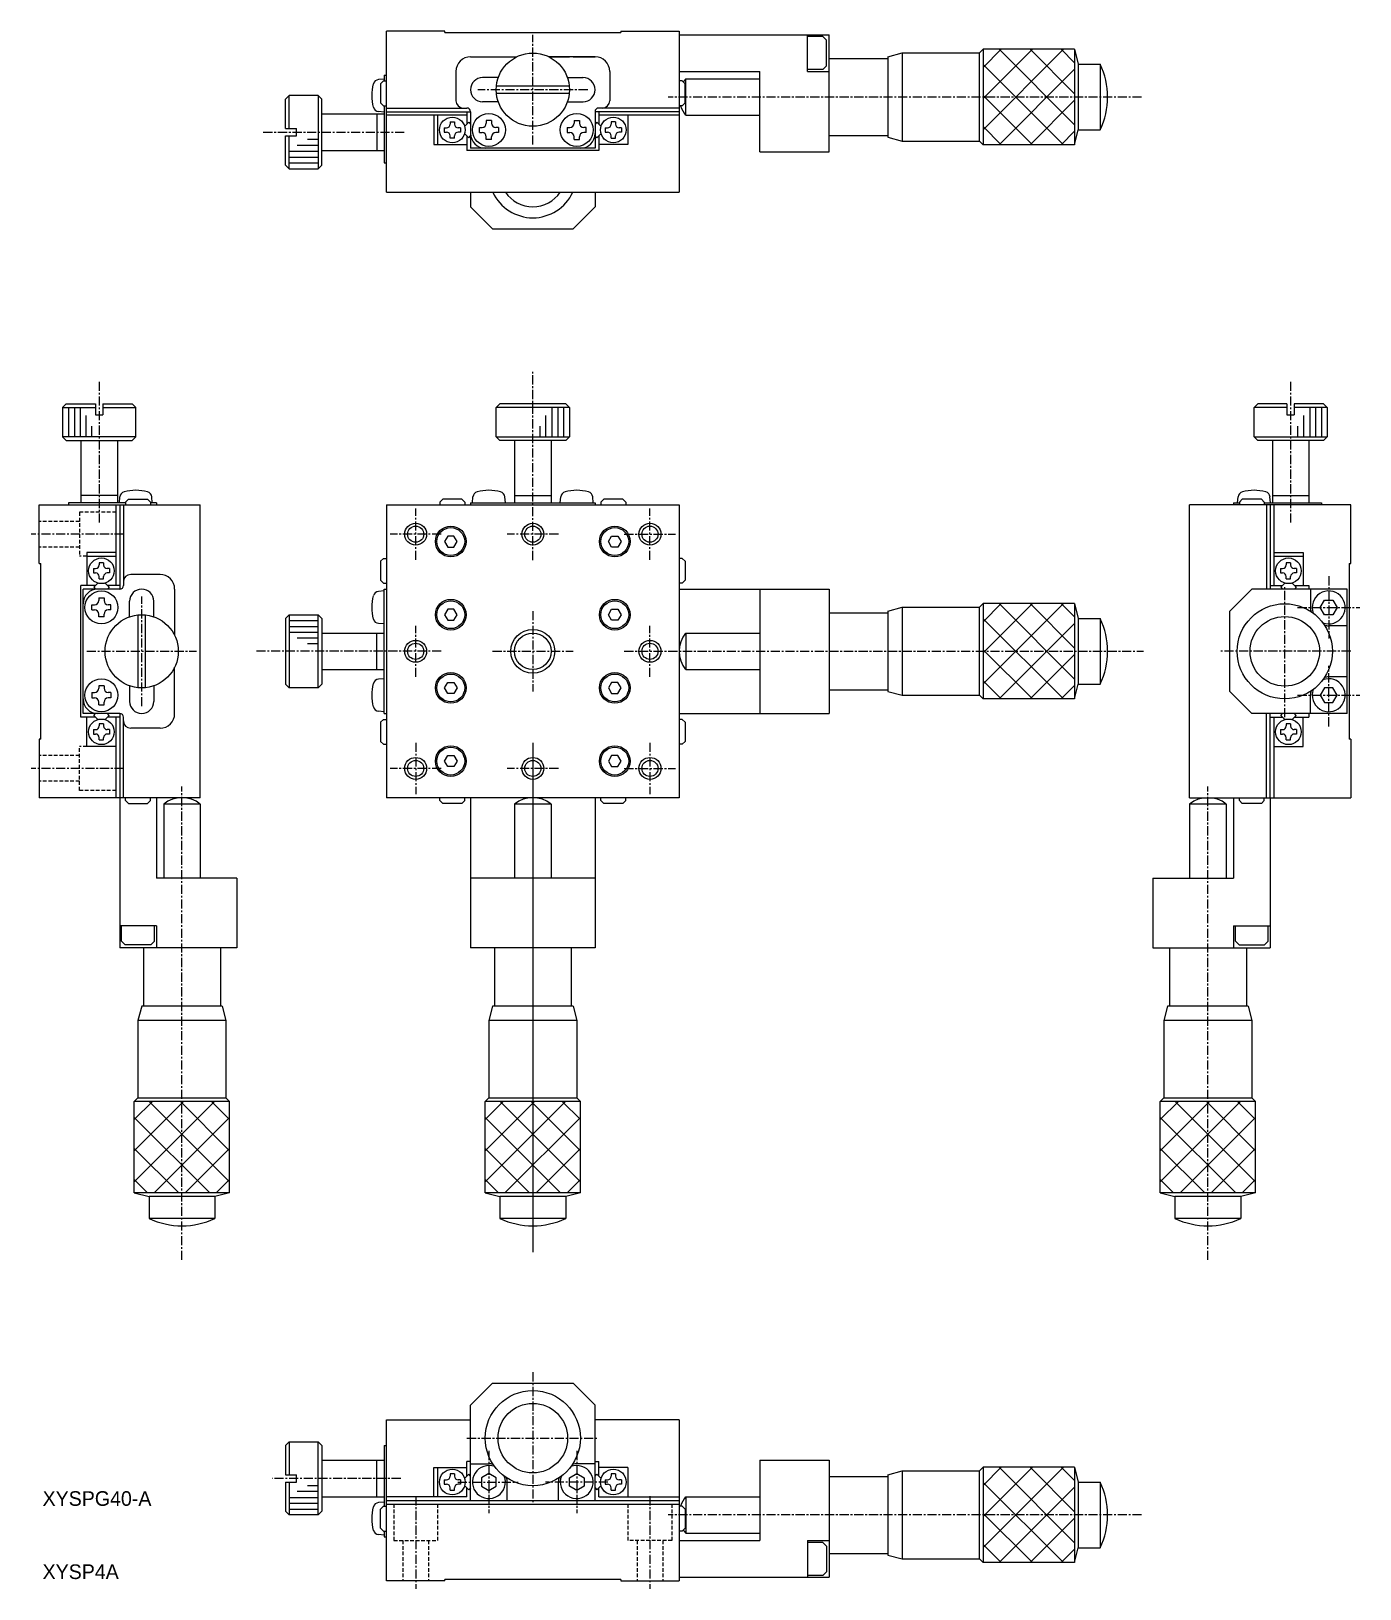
# Model space of a CAD drawing. Extents: x -119 to 226, y 12 to 225.
# Drawn here: x -119.3 to 62.2, y 11.7 to 224.6 of the extents above; entities that cross this region are included whole.
import ezdxf

# ---------------------------------------------------------------- set-up
doc = ezdxf.new("R2010")
doc.units = 0
doc.linetypes.add('CENTER', pattern=[2, 1.25, -0.25, 0.25, -0.25])
doc.linetypes.add('DASHED', pattern=[0.75, 0.5, -0.25])
doc.layers.get('0').update_dxf_attribs({"linetype": 'CONTINUOUS'})
doc.layers.add('CENTER', color=1, linetype='CENTER')

msp = doc.modelspace()

# ---------------------------------------------------------------- linework, layer by layer
at = {"color": 7, "linetype": 'CONTINUOUS'}
for p, q in [((-62.8, 224.55), (-70.8, 224.55)), ((-70.8, 202.55), (-70.8, 224.55)), ((-62.8, 224.35), (-62.8, 224.55)), ((-62.8, 224.35), (-38.8, 224.35)), ((-38.8, 224.55), (-30.8, 224.55)), ((-38.8, 224.55), (-38.8, 224.35)), ((-30.8, 224.55), (-30.8, 202.55)), ((-30.8, 224.05), (-10.3, 224.05)), ((-13.3, 219.05), (-13.3, 224.05)), ((-11.2, 223.8), (-13.3, 223.8)), ((-11.2, 223.8), (-10.7, 223.3)), ((-10.3, 208.05), (-10.3, 224.05)), ((-10.7, 219.8), (-10.7, 223.3)), ((-2.3, 221.05), (-0.37, 221.57)), ((-0.37, 221.57), (-0.37, 209.57)), ((-0.37, 221.57), (10.2, 221.57)), ((10.7, 222.07), (10.2, 221.57)), ((10.2, 209.53), (10.2, 221.57)), ((10.7, 222.07), (10.7, 209.03)), ((23.2, 222.07), (10.7, 222.07)), ((23.2, 222.07), (23.2, 209.03)), ((23.2, 222.07), (23.7, 220.05)), ((-59.3, 221.05), (-52.98, 221.05)), ((-42.3, 221.05), (-48.62, 221.05)), ((-48.62, 221.05), (-45.8, 221.05)), ((-45.3, 221.05), (-42.3, 221.05)), ((-44.3, 221.05), (-42.3, 221.05)), ((-11.2, 219.3), (-13.3, 219.3)), ((-11.2, 219.3), (-10.7, 219.8)), ((-10.3, 220.8), (-2.3, 220.8)), ((-2.3, 221.05), (-2.3, 210.05)), ((23.7, 220.05), (26.7, 220.05)), ((23.7, 220.05), (23.7, 211.05)), ((26.7, 220.05), (26.7, 211.05)), ((-71.1, 218), (-71.88, 217.93)), ((-71.6, 217.35), (-71.2, 217.75)), ((-71.6, 217.35), (-71.6, 214.75)), ((-71.2, 217.75), (-70.8, 217.75)), ((-71.1, 218.55), (-71.1, 217.75)), ((-71.1, 218.55), (-70.8, 218.55)), ((-61.3, 219.05), (-61.3, 215.05)), ((-55.52, 218.2), (-57.65, 218.2)), ((-46.08, 218.2), (-43.94, 218.2)), ((-40.3, 219.05), (-40.3, 215.05)), ((-30.8, 219.05), (-19.8, 219.05)), ((-30.4, 217.75), (-30.8, 217.75)), ((-30.4, 217.75), (-30, 217.35)), ((-30, 214.75), (-30, 217.35)), ((-29.92, 213.05), (-29.92, 218.05)), ((-29.92, 218.05), (-19.8, 218.05)), ((-19.8, 208.05), (-19.8, 219.05)), ((-13.3, 219.05), (-10.3, 219.05)), ((-84.6, 215.25), (-84.1, 215.75)), ((-84.6, 211.25), (-84.6, 215.25)), ((-84.1, 211.25), (-84.1, 215.75)), ((-80.1, 215.75), (-84.1, 215.75)), ((-80.1, 215.75), (-80.1, 205.75)), ((-79.6, 215.25), (-80.1, 215.75)), ((-79.6, 206.25), (-79.6, 215.25)), ((-45.82, 217.05), (-55.77, 217.05)), ((-45.82, 216.05), (-55.77, 216.05)), ((-79.6, 213.25), (-71.1, 213.25)), ((-72.1, 213.25), (-72.1, 208.25)), ((-71.1, 213.5), (-71.88, 213.57)), ((-71.2, 214.35), (-71.6, 214.75)), ((-71.2, 214.35), (-70.8, 214.35)), ((-71.1, 214.35), (-71.1, 206.55)), ((-70.8, 214.05), (-59.8, 214.05)), ((-70.8, 213.55), (-59.3, 213.55)), ((-59.8, 213.05), (-70.8, 213.05)), ((-64.3, 213.05), (-64.3, 209.05)), ((-63.8, 213.05), (-63.8, 209.05)), ((-59.8, 213.55), (-59.8, 211.86)), ((-59.3, 213.55), (-59.3, 208.55)), ((-55.52, 214.9), (-57.65, 214.9)), ((-46.08, 214.9), (-43.94, 214.9)), ((-30.8, 213.55), (-42.3, 213.55)), ((-42.3, 213.55), (-42.3, 208.55)), ((-30.8, 214.05), (-41.8, 214.05)), ((-41.8, 213.55), (-41.8, 211.86)), ((-30.8, 213.05), (-41.8, 213.05)), ((-37.8, 213.05), (-37.8, 209.05)), ((-30.4, 214.35), (-30.8, 214.35)), ((-30, 214.75), (-30.4, 214.35)), ((-29.92, 213.05), (-19.8, 213.05)), ((-84.6, 211.25), (-83.1, 211.25)), ((-83.1, 210.25), (-83.1, 211.25)), ((-62.9, 211.35), (-62.6, 211.35)), ((-62.9, 211.35), (-62.9, 210.75)), ((-62.9, 210.75), (-62.6, 210.75)), ((-62.1, 212.15), (-61.5, 212.15)), ((-62.1, 212.15), (-62.1, 211.85)), ((-61.5, 212.15), (-61.5, 211.85)), ((-60.7, 211.35), (-61, 211.35)), ((-60.7, 210.75), (-61, 210.75)), ((-60.7, 211.35), (-60.7, 210.75)), ((-60.12, 211.54), (-59.55, 212.11)), ((-59.55, 212.11), (-59.3, 211.86)), ((-58.1, 211.4), (-57.74, 211.4)), ((-58.1, 210.7), (-58.1, 211.4)), ((-58.1, 210.7), (-57.74, 210.7)), ((-56.44, 212.35), (-57.15, 212.35)), ((-57.15, 212.35), (-57.15, 211.99)), ((-56.44, 212.35), (-56.44, 211.99)), ((-55.5, 211.4), (-55.85, 211.4)), ((-55.5, 210.7), (-55.85, 210.7)), ((-55.5, 211.4), (-55.5, 210.7)), ((-46.1, 211.4), (-45.74, 211.4)), ((-46.1, 211.4), (-46.1, 210.7)), ((-46.1, 210.7), (-45.74, 210.7)), ((-45.15, 212.35), (-45.15, 211.99)), ((-45.15, 212.35), (-44.44, 212.35)), ((-44.44, 212.35), (-44.44, 211.99)), ((-43.5, 211.4), (-43.85, 211.4)), ((-43.5, 210.7), (-43.85, 210.7)), ((-43.5, 210.7), (-43.5, 211.4)), ((-42.05, 212.11), (-42.3, 211.86)), ((-41.48, 211.54), (-42.05, 212.11)), ((-40.9, 211.35), (-40.9, 210.75)), ((-40.9, 211.35), (-40.6, 211.35)), ((-40.9, 210.75), (-40.6, 210.75)), ((-40.1, 212.15), (-40.1, 211.85)), ((-39.5, 212.15), (-40.1, 212.15)), ((-39.5, 212.15), (-39.5, 211.85)), ((-38.7, 211.35), (-39, 211.35)), ((-38.7, 210.75), (-39, 210.75)), ((-38.7, 211.35), (-38.7, 210.75)), ((23.2, 209.03), (23.7, 211.05)), ((23.7, 211.05), (26.7, 211.05)), ((-84.6, 206.25), (-84.6, 210.25)), ((-84.6, 210.25), (-83.1, 210.25)), ((-84.1, 205.75), (-84.1, 210.25)), ((-64.3, 209.05), (-59.8, 209.05)), ((-62.1, 209.95), (-62.1, 210.25)), ((-61.5, 209.95), (-62.1, 209.95)), ((-61.5, 209.95), (-61.5, 210.25)), ((-60.12, 210.56), (-59.55, 209.99)), ((-59.8, 210.24), (-59.8, 208.25)), ((-59.55, 209.99), (-59.3, 210.24)), ((-57.15, 209.75), (-57.15, 210.11)), ((-56.44, 209.75), (-57.15, 209.75)), ((-56.44, 209.75), (-56.44, 210.11)), ((-45.15, 209.75), (-45.15, 210.11)), ((-45.15, 209.75), (-44.44, 209.75)), ((-44.44, 209.75), (-44.44, 210.11)), ((-42.05, 209.99), (-42.3, 210.24)), ((-41.48, 210.56), (-42.05, 209.99)), ((-41.8, 210.24), (-41.8, 208.25)), ((-37.8, 209.05), (-41.8, 209.05)), ((-40.1, 209.95), (-40.1, 210.25)), ((-40.1, 209.95), (-39.5, 209.95)), ((-39.5, 209.95), (-39.5, 210.25)), ((-10.3, 210.3), (-2.3, 210.3)), ((-2.3, 210.05), (-0.37, 209.53)), ((-0.37, 209.53), (10.2, 209.53)), ((10.7, 209.03), (10.2, 209.53)), ((23.2, 209.03), (10.7, 209.03)), ((-79.6, 208.25), (-71.1, 208.25)), ((-71.1, 206.55), (-70.8, 206.55)), ((-41.8, 208.25), (-59.8, 208.25)), ((-42.3, 208.55), (-59.3, 208.55)), ((-19.8, 208.05), (-10.3, 208.05)), ((-84.6, 206.25), (-84.1, 205.75)), ((-84.1, 205.75), (-80.1, 205.75)), ((-80.1, 205.75), (-79.6, 206.25)), ((-70.8, 202.55), (-30.8, 202.55)), ((-59.3, 202.55), (-59.3, 200.55)), ((-42.3, 202.55), (-42.3, 200.55)), ((-59.3, 200.55), (-56.3, 197.55)), ((-45.3, 197.55), (-42.3, 200.55)), ((-56.3, 197.55), (-45.3, 197.55)), ((-114.52, 173.62), (-115.02, 173.12)), ((-115.02, 173.12), (-110.52, 173.12)), ((-115.02, 173.12), (-115.02, 169.12)), ((-114.52, 173.62), (-110.52, 173.62)), ((-110.52, 173.62), (-110.52, 172.12)), ((-109.52, 173.62), (-105.52, 173.62)), ((-109.52, 173.62), (-109.52, 172.12)), ((-109.52, 173.12), (-105.02, 173.12)), ((-105.52, 173.62), (-105.02, 173.12)), ((-105.02, 169.12), (-105.02, 173.12)), ((-55.3, 173.62), (-55.8, 173.12)), ((-45.8, 173.12), (-55.8, 173.12)), ((-55.8, 169.12), (-55.8, 173.12)), ((-46.3, 173.62), (-55.3, 173.62)), ((-46.3, 173.62), (-45.8, 173.12)), ((-45.8, 173.12), (-45.8, 169.12)), ((48.21, 173.62), (47.71, 173.12)), ((52.21, 173.12), (47.71, 173.12)), ((47.71, 169.12), (47.71, 173.12)), ((52.21, 173.62), (48.21, 173.62)), ((52.21, 173.62), (52.21, 172.12)), ((57.21, 173.62), (53.21, 173.62)), ((53.21, 173.62), (53.21, 172.12)), ((57.71, 173.12), (53.21, 173.12)), ((57.21, 173.62), (57.71, 173.12)), ((57.71, 173.12), (57.71, 169.12)), ((-110.52, 172.12), (-109.52, 172.12)), ((52.21, 172.12), (53.21, 172.12)), ((-105.02, 169.12), (-115.02, 169.12)), ((-115.02, 169.12), (-114.52, 168.62)), ((-114.52, 168.62), (-105.52, 168.62)), ((-112.52, 168.62), (-112.52, 160.12)), ((-107.52, 168.62), (-107.52, 160.12)), ((-105.52, 168.62), (-105.02, 169.12)), ((-55.8, 169.12), (-45.8, 169.12)), ((-55.3, 168.62), (-55.8, 169.12)), ((-46.3, 168.62), (-55.3, 168.62)), ((-53.3, 168.62), (-53.3, 160.12)), ((-48.3, 168.62), (-48.3, 160.12)), ((-45.8, 169.12), (-46.3, 168.62)), ((47.71, 169.12), (57.71, 169.12)), ((48.21, 168.62), (47.71, 169.12)), ((57.21, 168.62), (48.21, 168.62)), ((50.21, 168.62), (50.21, 160.12)), ((55.21, 168.62), (55.21, 160.12)), ((57.71, 169.12), (57.21, 168.62)), ((-118.22, 151.82), (-118.22, 159.82)), ((-118.22, 159.82), (-96.22, 159.82)), ((-106.42, 160.12), (-114.22, 160.12)), ((-114.22, 160.12), (-114.22, 159.82)), ((-107.52, 161.12), (-112.52, 161.12)), ((-107.72, 148.82), (-107.72, 159.82)), ((-107.27, 160.12), (-107.21, 160.91)), ((-107.22, 159.82), (-107.22, 148.32)), ((-106.72, 159.82), (-106.72, 148.82)), ((-106.02, 160.62), (-106.42, 160.22)), ((-106.42, 160.22), (-106.42, 159.82)), ((-106.02, 160.62), (-103.42, 160.62)), ((-103.02, 160.22), (-103.42, 160.62)), ((-103.02, 160.22), (-103.02, 159.82)), ((-102.22, 160.12), (-103.02, 160.12)), ((-102.77, 160.12), (-102.84, 160.91)), ((-102.22, 160.12), (-102.22, 159.82)), ((-96.22, 119.82), (-96.22, 159.82)), ((-70.8, 159.82), (-30.8, 159.82)), ((-70.8, 159.82), (-70.8, 119.82)), ((-63.5, 160.22), (-63.1, 160.62)), ((-63.5, 160.22), (-63.5, 159.82)), ((-60.5, 160.62), (-63.1, 160.62)), ((-60.5, 160.62), (-60.1, 160.22)), ((-60.1, 160.22), (-60.1, 159.82)), ((-59.3, 160.12), (-42.3, 160.12)), ((-59.3, 160.12), (-59.3, 159.82)), ((-59.05, 160.12), (-58.98, 160.91)), ((-54.55, 160.12), (-54.62, 160.91)), ((-53.3, 161.12), (-48.3, 161.12)), ((-47.05, 160.12), (-46.98, 160.91)), ((-42.55, 160.12), (-42.62, 160.91)), ((-42.3, 160.12), (-42.3, 159.82)), ((-41.5, 160.22), (-41.1, 160.62)), ((-41.5, 160.22), (-41.5, 159.82)), ((-38.5, 160.62), (-41.1, 160.62)), ((-38.5, 160.62), (-38.1, 160.22)), ((-38.1, 160.22), (-38.1, 159.82)), ((-30.8, 159.82), (-30.8, 119.82)), ((60.91, 159.82), (38.91, 159.82)), ((38.91, 119.82), (38.91, 159.82)), ((44.91, 160.12), (45.71, 160.12)), ((44.91, 160.12), (44.91, 159.82)), ((45.46, 160.12), (45.53, 160.91)), ((45.71, 160.22), (46.11, 160.62)), ((45.71, 160.22), (45.71, 159.82)), ((48.71, 160.62), (46.11, 160.62)), ((48.71, 160.62), (49.11, 160.22)), ((49.11, 160.22), (49.11, 159.82)), ((49.11, 160.12), (56.91, 160.12)), ((49.41, 159.82), (49.41, 148.32)), ((49.96, 160.12), (49.89, 160.91)), ((49.91, 159.82), (49.91, 148.32)), ((50.21, 161.12), (55.21, 161.12)), ((50.41, 159.82), (50.41, 148.82)), ((56.91, 160.12), (56.91, 159.82)), ((60.91, 151.82), (60.91, 159.82)), ((-62.43, 155.57), (-62.86, 154.82)), ((-61.57, 155.57), (-62.43, 155.57)), ((-61.13, 154.82), (-61.57, 155.57)), ((-40.46, 154.82), (-40.03, 155.57)), ((-40.03, 155.57), (-39.17, 155.57)), ((-39.17, 155.57), (-38.73, 154.82)), ((-111.72, 153.32), (-111.72, 148.82)), ((-107.72, 153.32), (-111.72, 153.32)), ((-62.86, 154.82), (-62.43, 154.07)), ((-62.43, 154.07), (-61.57, 154.07)), ((-61.57, 154.07), (-61.13, 154.82)), ((-40.03, 154.07), (-40.46, 154.82)), ((-39.17, 154.07), (-40.03, 154.07)), ((-38.73, 154.82), (-39.17, 154.07)), ((50.41, 153.32), (54.41, 153.32)), ((54.41, 153.32), (54.41, 148.82)), ((-118.22, 151.82), (-118.02, 151.82)), ((-118.02, 127.82), (-118.02, 151.82)), ((-111.72, 152.82), (-107.72, 152.82)), ((-110.82, 151.12), (-110.82, 150.52)), ((-110.82, 151.12), (-110.52, 151.12)), ((-110.02, 151.92), (-110.02, 151.62)), ((-109.42, 151.92), (-110.02, 151.92)), ((-109.42, 151.92), (-109.42, 151.62)), ((-108.62, 151.12), (-108.92, 151.12)), ((-108.62, 151.12), (-108.62, 150.52)), ((-71.6, 152.12), (-71.2, 152.52)), ((-71.6, 152.12), (-71.6, 149.52)), ((-71.2, 152.52), (-70.8, 152.52)), ((-30.4, 152.52), (-30.8, 152.52)), ((-30, 152.12), (-30.4, 152.52)), ((-30, 152.12), (-30, 149.52)), ((50.41, 152.82), (54.41, 152.82)), ((51.31, 151.12), (51.31, 150.52)), ((51.31, 151.12), (51.61, 151.12)), ((52.11, 151.92), (52.11, 151.62)), ((52.71, 151.92), (52.11, 151.92)), ((52.71, 151.92), (52.71, 151.62)), ((53.51, 151.12), (53.21, 151.12)), ((53.51, 151.12), (53.51, 150.52)), ((60.71, 151.82), (60.91, 151.82)), ((60.71, 151.82), (60.71, 127.82)), ((-110.82, 150.52), (-110.52, 150.52)), ((-110.21, 149.15), (-110.78, 148.57)), ((-110.02, 149.72), (-110.02, 150.02)), ((-110.02, 149.72), (-109.42, 149.72)), ((-109.42, 149.72), (-109.42, 150.02)), ((-109.23, 149.15), (-108.66, 148.57)), ((-108.62, 150.52), (-108.92, 150.52)), ((-101.72, 150.32), (-105.72, 150.32)), ((-71.2, 149.12), (-71.6, 149.52)), ((-71.2, 149.12), (-70.8, 149.12)), ((-30.4, 149.12), (-30.8, 149.12)), ((-30.4, 149.12), (-30, 149.52)), ((51.31, 150.52), (51.61, 150.52)), ((51.92, 149.15), (51.35, 148.57)), ((52.11, 149.72), (52.11, 150.02)), ((52.11, 149.72), (52.71, 149.72)), ((52.71, 149.72), (52.71, 150.02)), ((52.9, 149.15), (53.47, 148.57)), ((53.51, 150.52), (53.21, 150.52)), ((-112.52, 130.82), (-112.52, 148.82)), ((-110.53, 148.82), (-112.52, 148.82)), ((-107.22, 148.32), (-112.22, 148.32)), ((-112.22, 131.32), (-112.22, 148.32)), ((-110.78, 148.57), (-110.53, 148.32)), ((-110.08, 147.12), (-109.37, 147.12)), ((-110.08, 147.12), (-110.08, 146.77)), ((-109.37, 147.12), (-109.37, 146.77)), ((-107.22, 148.82), (-108.91, 148.82)), ((-108.66, 148.57), (-108.91, 148.32)), ((-99.72, 148.32), (-99.72, 142)), ((-71.1, 148.07), (-71.88, 148.01)), ((-71.1, 148.32), (-70.8, 148.32)), ((-71.1, 131.32), (-71.1, 148.32)), ((-30.8, 148.32), (-10.3, 148.32)), ((-19.8, 148.32), (-19.8, 131.32)), ((-10.3, 148.32), (-10.3, 131.32)), ((44.41, 145.32), (47.41, 148.32)), ((60.41, 148.32), (47.41, 148.32)), ((49.91, 148.82), (51.6, 148.82)), ((51.35, 148.57), (51.6, 148.32)), ((53.22, 148.82), (55.21, 148.82)), ((53.47, 148.57), (53.22, 148.32)), ((55.21, 148.82), (55.21, 148.32)), ((55.41, 148.32), (55.41, 145.82)), ((60.41, 131.32), (60.41, 148.32)), ((-111.02, 146.18), (-110.67, 146.18)), ((-111.02, 145.47), (-111.02, 146.18)), ((-111.02, 145.47), (-110.67, 145.47)), ((-110.08, 144.53), (-110.08, 144.88)), ((-109.37, 144.53), (-109.37, 144.88)), ((-108.43, 146.18), (-108.78, 146.18)), ((-108.43, 145.47), (-108.78, 145.47)), ((-108.43, 145.47), (-108.43, 146.18)), ((-105.87, 144.54), (-105.87, 146.67)), ((-104.72, 134.85), (-104.72, 144.8)), ((-103.72, 134.85), (-103.72, 144.8)), ((-102.57, 144.54), (-102.57, 146.67)), ((-84.6, 144.32), (-84.1, 144.82)), ((-84.1, 144.82), (-84.1, 134.82)), ((-84.1, 144.82), (-80.1, 144.82)), ((-80.1, 134.82), (-80.1, 144.82)), ((-80.1, 144.82), (-79.6, 144.32)), ((-62.43, 145.57), (-62.86, 144.82)), ((-62.86, 144.82), (-62.43, 144.07)), ((-61.57, 145.57), (-62.43, 145.57)), ((-61.13, 144.82), (-61.57, 145.57)), ((-61.57, 144.07), (-61.13, 144.82)), ((-40.46, 144.82), (-40.03, 145.57)), ((-40.03, 144.07), (-40.46, 144.82)), ((-40.03, 145.57), (-39.17, 145.57)), ((-39.17, 145.57), (-38.73, 144.82)), ((-38.73, 144.82), (-39.17, 144.07)), ((-10.3, 145.07), (-2.3, 145.07)), ((-2.3, 145.32), (-0.37, 145.84)), ((-2.3, 145.32), (-2.3, 134.32)), ((-0.37, 145.84), (-0.37, 133.84)), ((-0.37, 145.84), (10.2, 145.84)), ((10.7, 146.34), (10.2, 145.84)), ((10.2, 133.81), (10.2, 145.84)), ((10.7, 146.34), (10.7, 133.31)), ((23.2, 146.34), (10.7, 146.34)), ((23.2, 146.34), (23.2, 133.31)), ((23.2, 146.34), (23.7, 144.32)), ((44.41, 134.32), (44.41, 145.32)), ((56.76, 145.82), (57.33, 146.82)), ((57.33, 144.82), (56.76, 145.82)), ((57.33, 146.82), (58.49, 146.82)), ((58.49, 144.82), (57.33, 144.82)), ((58.49, 146.82), (59.07, 145.82)), ((59.07, 145.82), (58.49, 144.82)), ((-109.37, 144.53), (-110.08, 144.53)), ((-84.6, 144.32), (-84.6, 135.32)), ((-79.6, 144.32), (-79.6, 135.32)), ((-71.1, 143.58), (-71.88, 143.64)), ((-62.43, 144.07), (-61.57, 144.07)), ((-39.17, 144.07), (-40.03, 144.07)), ((23.7, 144.32), (26.7, 144.32)), ((23.7, 144.32), (23.7, 135.32)), ((26.7, 144.32), (26.7, 135.32)), ((60.41, 143.32), (57.91, 143.32)), ((-79.6, 142.32), (-71.1, 142.32)), ((-72.1, 137.32), (-72.1, 142.32)), ((-29.92, 142.32), (-29.92, 137.32)), ((-29.92, 142.32), (-19.8, 142.32)), ((-99.72, 131.32), (-99.72, 137.65)), ((-79.6, 137.32), (-71.1, 137.32)), ((-29.92, 137.32), (-19.8, 137.32)), ((60.41, 136.32), (57.91, 136.32)), ((-111.02, 134.18), (-111.02, 133.47)), ((-111.02, 134.18), (-110.67, 134.18)), ((-110.08, 135.12), (-110.08, 134.77)), ((-109.37, 135.12), (-110.08, 135.12)), ((-109.37, 135.12), (-109.37, 134.77)), ((-108.43, 134.18), (-108.78, 134.18)), ((-108.43, 134.18), (-108.43, 133.47)), ((-105.87, 135.1), (-105.87, 132.97)), ((-102.57, 135.1), (-102.57, 132.97)), ((-84.6, 135.32), (-84.1, 134.82)), ((-80.1, 134.82), (-84.1, 134.82)), ((-79.6, 135.32), (-80.1, 134.82)), ((-71.1, 136.07), (-71.88, 136.01)), ((-62.86, 134.82), (-62.43, 135.57)), ((-62.43, 134.07), (-62.86, 134.82)), ((-62.43, 135.57), (-61.57, 135.57)), ((-61.57, 135.57), (-61.13, 134.82)), ((-61.13, 134.82), (-61.57, 134.07)), ((-40.03, 135.57), (-40.46, 134.82)), ((-40.46, 134.82), (-40.03, 134.07)), ((-39.17, 135.57), (-40.03, 135.57)), ((-38.73, 134.82), (-39.17, 135.57)), ((-39.17, 134.07), (-38.73, 134.82)), ((-10.3, 134.57), (-2.3, 134.57)), ((-2.3, 134.32), (-0.37, 133.81)), ((23.2, 133.31), (23.7, 135.32)), ((23.7, 135.32), (26.7, 135.32)), ((47.41, 131.32), (44.41, 134.32)), ((57.33, 134.82), (56.76, 133.82)), ((58.49, 134.82), (57.33, 134.82)), ((59.07, 133.82), (58.49, 134.82)), ((-111.02, 133.47), (-110.67, 133.47)), ((-110.08, 132.53), (-110.08, 132.88)), ((-110.08, 132.53), (-109.37, 132.53)), ((-109.37, 132.53), (-109.37, 132.88)), ((-108.43, 133.47), (-108.78, 133.47)), ((-61.57, 134.07), (-62.43, 134.07)), ((-40.03, 134.07), (-39.17, 134.07)), ((-0.37, 133.81), (10.2, 133.81)), ((10.7, 133.31), (10.2, 133.81)), ((23.2, 133.31), (10.7, 133.31)), ((55.41, 131.32), (55.41, 133.82)), ((56.76, 133.82), (57.33, 132.82)), ((57.33, 132.82), (58.49, 132.82)), ((58.49, 132.82), (59.07, 133.82)), ((-110.53, 130.82), (-112.52, 130.82)), ((-107.22, 131.32), (-112.22, 131.32)), ((-111.72, 126.82), (-111.72, 130.82)), ((-110.78, 131.07), (-110.53, 131.32)), ((-110.21, 130.5), (-110.78, 131.07)), ((-110.02, 129.92), (-110.02, 129.62)), ((-109.42, 129.92), (-110.02, 129.92)), ((-109.42, 129.92), (-109.42, 129.62)), ((-109.23, 130.5), (-108.66, 131.07)), ((-108.66, 131.07), (-108.91, 131.32)), ((-107.22, 130.82), (-108.91, 130.82)), ((-107.72, 119.82), (-107.72, 130.82)), ((-107.22, 131.32), (-107.22, 99.32)), ((-106.72, 119.82), (-106.72, 130.82)), ((-71.1, 131.57), (-71.88, 131.64)), ((-71.6, 130.12), (-71.2, 130.52)), ((-71.6, 130.12), (-71.6, 127.52)), ((-71.2, 130.52), (-70.8, 130.52)), ((-71.1, 131.32), (-70.8, 131.32)), ((-30.8, 131.32), (-10.3, 131.32)), ((-30.4, 130.52), (-30.8, 130.52)), ((-30, 130.12), (-30.4, 130.52)), ((-30, 130.12), (-30, 127.52)), ((60.41, 131.32), (47.41, 131.32)), ((49.41, 119.82), (49.41, 131.32)), ((49.91, 119.82), (49.91, 131.32)), ((49.91, 130.82), (51.6, 130.82)), ((50.41, 130.82), (50.41, 119.82)), ((51.35, 131.07), (51.6, 131.32)), ((51.92, 130.5), (51.35, 131.07)), ((52.11, 129.92), (52.11, 129.62)), ((52.71, 129.92), (52.11, 129.92)), ((52.71, 129.92), (52.71, 129.62)), ((52.9, 130.5), (53.47, 131.07)), ((53.47, 131.07), (53.22, 131.32)), ((53.22, 130.82), (55.21, 130.82)), ((54.41, 126.82), (54.41, 130.82)), ((55.21, 131.32), (55.21, 130.82)), ((-118.22, 127.82), (-118.22, 119.82)), ((-118.02, 127.82), (-118.22, 127.82)), ((-110.82, 129.12), (-110.82, 128.52)), ((-110.82, 129.12), (-110.52, 129.12)), ((-110.82, 128.52), (-110.52, 128.52)), ((-110.02, 127.72), (-110.02, 128.02)), ((-110.02, 127.72), (-109.42, 127.72)), ((-109.42, 127.72), (-109.42, 128.02)), ((-108.62, 129.12), (-108.92, 129.12)), ((-108.62, 128.52), (-108.92, 128.52)), ((-108.62, 129.12), (-108.62, 128.52)), ((-101.72, 129.32), (-105.72, 129.32)), ((51.31, 129.12), (51.31, 128.52)), ((51.31, 129.12), (51.61, 129.12)), ((51.31, 128.52), (51.61, 128.52)), ((52.11, 127.72), (52.11, 128.02)), ((52.11, 127.72), (52.71, 127.72)), ((52.71, 127.72), (52.71, 128.02)), ((53.51, 129.12), (53.21, 129.12)), ((53.51, 128.52), (53.21, 128.52)), ((53.51, 129.12), (53.51, 128.52)), ((60.91, 127.82), (60.71, 127.82)), ((60.91, 127.82), (60.91, 119.82)), ((-107.72, 126.82), (-111.72, 126.82)), ((-71.2, 127.12), (-71.6, 127.52)), ((-71.2, 127.12), (-70.8, 127.12)), ((-62.86, 124.82), (-62.43, 125.57)), ((-62.43, 125.57), (-61.57, 125.57)), ((-61.57, 125.57), (-61.13, 124.82)), ((-40.03, 125.57), (-40.46, 124.82)), ((-39.17, 125.57), (-40.03, 125.57)), ((-38.73, 124.82), (-39.17, 125.57)), ((-30.4, 127.12), (-30.8, 127.12)), ((-30.4, 127.12), (-30, 127.52)), ((50.41, 126.82), (54.41, 126.82)), ((-62.43, 124.07), (-62.86, 124.82)), ((-61.57, 124.07), (-62.43, 124.07)), ((-61.13, 124.82), (-61.57, 124.07)), ((-40.46, 124.82), (-40.03, 124.07)), ((-40.03, 124.07), (-39.17, 124.07)), ((-39.17, 124.07), (-38.73, 124.82)), ((-96.22, 119.82), (-118.22, 119.82)), ((-106.42, 119.42), (-106.42, 119.82)), ((-106.02, 119.02), (-106.42, 119.42)), ((-103.02, 119.42), (-103.42, 119.02)), ((-103.02, 119.42), (-103.02, 119.82)), ((-102.22, 119.82), (-102.22, 108.82)), ((-30.8, 119.82), (-70.8, 119.82)), ((-63.5, 119.42), (-63.5, 119.82)), ((-63.5, 119.42), (-63.1, 119.02)), ((-60.5, 119.02), (-60.1, 119.42)), ((-60.1, 119.42), (-60.1, 119.82)), ((-59.3, 119.82), (-59.3, 99.32)), ((-42.3, 119.82), (-42.3, 99.32)), ((-41.5, 119.42), (-41.5, 119.82)), ((-41.5, 119.42), (-41.1, 119.02)), ((-38.5, 119.02), (-38.1, 119.42)), ((-38.1, 119.42), (-38.1, 119.82)), ((38.91, 119.82), (60.91, 119.82)), ((44.91, 119.82), (44.91, 108.82)), ((45.71, 119.42), (45.71, 119.82)), ((45.71, 119.42), (46.11, 119.02)), ((48.71, 119.02), (49.11, 119.42)), ((49.11, 119.42), (49.11, 119.82)), ((49.91, 119.82), (49.91, 99.32)), ((-106.02, 119.02), (-103.42, 119.02)), ((-96.22, 118.95), (-101.22, 118.95)), ((-101.22, 118.95), (-101.22, 108.82)), ((-96.22, 118.95), (-96.22, 108.82)), ((-60.5, 119.02), (-63.1, 119.02)), ((-48.3, 118.95), (-53.3, 118.95)), ((-53.3, 118.95), (-53.3, 108.82)), ((-48.3, 118.95), (-48.3, 108.82)), ((-38.5, 119.02), (-41.1, 119.02)), ((43.91, 118.95), (38.91, 118.95)), ((38.91, 118.95), (38.91, 108.82)), ((43.91, 118.95), (43.91, 108.82)), ((48.71, 119.02), (46.11, 119.02)), ((-91.22, 108.82), (-102.22, 108.82)), ((-91.22, 108.82), (-91.22, 99.32)), ((-42.3, 108.82), (-59.3, 108.82)), ((33.91, 108.82), (33.91, 99.32)), ((33.91, 108.82), (44.91, 108.82)), ((-102.22, 102.32), (-107.22, 102.32)), ((-106.97, 100.22), (-106.97, 102.32)), ((-102.47, 100.22), (-102.47, 102.32)), ((-102.22, 102.32), (-102.22, 99.32)), ((44.91, 102.32), (44.91, 99.32)), ((44.91, 102.32), (49.91, 102.32)), ((45.16, 100.22), (45.16, 102.32)), ((49.66, 100.22), (49.66, 102.32)), ((-106.97, 100.22), (-106.47, 99.72)), ((-102.47, 100.22), (-102.97, 99.72)), ((45.16, 100.22), (45.66, 99.72)), ((49.66, 100.22), (49.16, 99.72)), ((-91.22, 99.32), (-107.22, 99.32)), ((-102.97, 99.72), (-106.47, 99.72)), ((-103.97, 99.32), (-103.97, 91.32)), ((-93.47, 99.32), (-93.47, 91.32)), ((-42.3, 99.32), (-59.3, 99.32)), ((-56.05, 99.32), (-56.05, 91.32)), ((-45.55, 99.32), (-45.55, 91.32)), ((33.91, 99.32), (49.91, 99.32)), ((36.16, 99.32), (36.16, 91.32)), ((45.66, 99.72), (49.16, 99.72)), ((46.66, 99.32), (46.66, 91.32)), ((-104.22, 91.32), (-104.74, 89.39)), ((-104.74, 89.39), (-104.74, 78.82)), ((-92.71, 89.39), (-104.71, 89.39)), ((-93.22, 91.32), (-104.22, 91.32)), ((-93.22, 91.32), (-92.71, 89.39)), ((-92.71, 89.39), (-92.71, 78.82)), ((-56.3, 91.32), (-56.82, 89.39)), ((-56.82, 89.39), (-56.82, 78.82)), ((-44.78, 89.39), (-56.78, 89.39)), ((-45.3, 91.32), (-56.3, 91.32)), ((-45.3, 91.32), (-44.78, 89.39)), ((-44.78, 89.39), (-44.78, 78.82)), ((35.91, 91.32), (35.39, 89.39)), ((35.39, 89.39), (35.39, 78.82)), ((47.43, 89.39), (35.43, 89.39)), ((46.91, 91.32), (35.91, 91.32)), ((46.91, 91.32), (47.43, 89.39)), ((47.43, 89.39), (47.43, 78.82)), ((-105.24, 78.32), (-104.74, 78.82)), ((-104.74, 78.82), (-92.71, 78.82)), ((-92.21, 78.32), (-92.71, 78.82)), ((-57.32, 78.32), (-56.82, 78.82)), ((-56.82, 78.82), (-44.78, 78.82)), ((-44.28, 78.32), (-44.78, 78.82)), ((34.89, 78.32), (35.39, 78.82)), ((35.39, 78.82), (47.43, 78.82)), ((47.93, 78.32), (47.43, 78.82)), ((-92.21, 78.32), (-105.24, 78.32)), ((-105.24, 65.82), (-105.24, 78.32)), ((-92.21, 65.82), (-92.21, 78.32)), ((-44.28, 78.32), (-57.32, 78.32)), ((-57.32, 65.82), (-57.32, 78.32)), ((-44.28, 65.82), (-44.28, 78.32)), ((47.93, 78.32), (34.89, 78.32)), ((34.89, 65.82), (34.89, 78.32)), ((47.93, 65.82), (47.93, 78.32)), ((-92.21, 65.82), (-105.24, 65.82)), ((-105.24, 65.82), (-103.22, 65.32)), ((-94.22, 65.32), (-103.22, 65.32)), ((-103.22, 65.32), (-103.22, 62.32)), ((-92.21, 65.82), (-94.22, 65.32)), ((-94.22, 65.32), (-94.22, 62.32)), ((-44.28, 65.82), (-57.32, 65.82)), ((-57.32, 65.82), (-55.3, 65.32)), ((-46.3, 65.32), (-55.3, 65.32)), ((-55.3, 65.32), (-55.3, 62.32)), ((-44.28, 65.82), (-46.3, 65.32)), ((-46.3, 65.32), (-46.3, 62.32)), ((47.93, 65.82), (34.89, 65.82)), ((34.89, 65.82), (36.91, 65.32)), ((45.91, 65.32), (36.91, 65.32)), ((36.91, 65.32), (36.91, 62.32)), ((47.93, 65.82), (45.91, 65.32)), ((45.91, 65.32), (45.91, 62.32)), ((-94.22, 62.32), (-103.22, 62.32)), ((-46.3, 62.32), (-55.3, 62.32)), ((45.91, 62.32), (36.91, 62.32)), ((-59.3, 36.82), (-56.3, 39.82)), ((-56.3, 39.82), (-45.3, 39.82)), ((-45.3, 39.82), (-42.3, 36.82)), ((-59.3, 23.82), (-59.3, 36.82)), ((-42.3, 23.82), (-42.3, 36.82)), ((-70.8, 34.82), (-59.3, 34.82)), ((-70.8, 12.82), (-70.8, 34.82)), ((-30.8, 34.82), (-42.3, 34.82)), ((-30.8, 34.82), (-30.8, 12.82)), ((-84.6, 31.32), (-84.1, 31.82)), ((-84.6, 31.32), (-84.6, 27.32)), ((-84.1, 31.82), (-84.1, 27.32)), ((-84.1, 31.82), (-80.1, 31.82)), ((-80.1, 21.82), (-80.1, 31.82)), ((-80.1, 31.82), (-79.6, 31.32)), ((-79.6, 31.32), (-79.6, 22.32)), ((-71.1, 31.32), (-71.1, 23.02)), ((-71.1, 31.32), (-70.8, 31.32)), ((-79.6, 29.32), (-71.1, 29.32)), ((-72.1, 24.32), (-72.1, 29.32)), ((-64.3, 28.32), (-59.8, 28.32)), ((-64.3, 24.32), (-64.3, 28.32)), ((-63.8, 28.32), (-63.8, 24.32)), ((-59.3, 29.12), (-59.8, 29.12)), ((-59.8, 27.13), (-59.8, 29.12)), ((-59.3, 28.82), (-56.8, 28.82)), ((-42.3, 28.82), (-44.8, 28.82)), ((-42.3, 29.12), (-41.8, 29.12)), ((-41.8, 27.13), (-41.8, 29.12)), ((-37.8, 28.32), (-41.8, 28.32)), ((-37.8, 28.32), (-37.8, 24.32)), ((-19.8, 29.32), (-10.3, 29.32)), ((-19.8, 29.32), (-19.8, 18.32)), ((-10.3, 29.32), (-10.3, 13.32)), ((-2.3, 27.32), (-0.37, 27.84)), ((-0.37, 27.84), (-0.37, 15.84)), ((-0.37, 27.84), (10.2, 27.84)), ((10.7, 28.34), (10.2, 27.84)), ((10.2, 15.81), (10.2, 27.84)), ((10.7, 28.34), (10.7, 15.31)), ((23.2, 28.34), (10.7, 28.34)), ((23.2, 28.34), (23.2, 15.31)), ((23.2, 28.34), (23.7, 26.32)), ((-84.6, 27.32), (-83.1, 27.32)), ((-84.6, 26.32), (-84.6, 22.32)), ((-84.6, 26.32), (-83.1, 26.32)), ((-84.1, 26.32), (-84.1, 21.82)), ((-83.1, 26.32), (-83.1, 27.32)), ((-62.9, 26.62), (-62.9, 26.02)), ((-62.9, 26.62), (-62.6, 26.62)), ((-62.9, 26.02), (-62.6, 26.02)), ((-62.1, 27.42), (-62.1, 27.12)), ((-61.5, 27.42), (-62.1, 27.42)), ((-61.5, 27.42), (-61.5, 27.12)), ((-60.7, 26.62), (-61, 26.62)), ((-60.7, 26.02), (-61, 26.02)), ((-60.7, 26.62), (-60.7, 26.02)), ((-60.12, 26.81), (-59.55, 27.39)), ((-60.12, 25.84), (-59.55, 25.26)), ((-59.3, 27.14), (-59.55, 27.39)), ((-56.8, 27.48), (-57.8, 26.9)), ((-57.8, 26.9), (-57.8, 25.75)), ((-57.8, 25.75), (-56.8, 25.17)), ((-55.8, 26.9), (-56.8, 27.48)), ((-56.8, 25.17), (-55.8, 25.75)), ((-55.8, 25.75), (-55.8, 26.9)), ((-54.3, 23.82), (-54.3, 26.32)), ((-47.3, 23.82), (-47.3, 26.32)), ((-45.8, 26.9), (-44.8, 27.48)), ((-45.8, 25.75), (-45.8, 26.9)), ((-44.8, 25.17), (-45.8, 25.75)), ((-44.8, 27.48), (-43.8, 26.9)), ((-43.8, 25.75), (-44.8, 25.17)), ((-43.8, 26.9), (-43.8, 25.75)), ((-42.3, 27.14), (-42.05, 27.39)), ((-41.48, 26.81), (-42.05, 27.39)), ((-41.48, 25.84), (-42.05, 25.26)), ((-40.9, 26.62), (-40.9, 26.02)), ((-40.9, 26.62), (-40.6, 26.62)), ((-40.9, 26.02), (-40.6, 26.02)), ((-40.1, 27.42), (-40.1, 27.12)), ((-39.5, 27.42), (-40.1, 27.42)), ((-39.5, 27.42), (-39.5, 27.12)), ((-38.7, 26.62), (-39, 26.62)), ((-38.7, 26.02), (-39, 26.02)), ((-38.7, 26.62), (-38.7, 26.02)), ((-10.3, 27.07), (-2.3, 27.07)), ((-2.3, 27.32), (-2.3, 16.32)), ((23.7, 26.32), (26.7, 26.32)), ((23.7, 26.32), (23.7, 17.32)), ((26.7, 26.32), (26.7, 17.32)), ((-79.6, 24.32), (-71.1, 24.32)), ((-71.1, 23.57), (-71.88, 23.51)), ((-59.8, 24.32), (-70.8, 24.32)), ((-70.8, 23.82), (-30.8, 23.82)), ((-62.1, 25.22), (-62.1, 25.52)), ((-62.1, 25.22), (-61.5, 25.22)), ((-61.5, 25.22), (-61.5, 25.52)), ((-59.8, 24.32), (-59.8, 25.52)), ((-59.3, 25.51), (-59.55, 25.26)), ((-42.3, 25.51), (-42.05, 25.26)), ((-41.8, 24.32), (-41.8, 25.52)), ((-41.8, 24.32), (-30.8, 24.32)), ((-40.1, 25.22), (-40.1, 25.52)), ((-40.1, 25.22), (-39.5, 25.22)), ((-39.5, 25.22), (-39.5, 25.52)), ((-29.92, 24.32), (-29.92, 19.32)), ((-29.92, 24.32), (-19.8, 24.32)), ((-84.6, 22.32), (-84.1, 21.82)), ((-80.1, 21.82), (-84.1, 21.82)), ((-79.6, 22.32), (-80.1, 21.82)), ((-71.2, 23.02), (-71.6, 22.62)), ((-71.6, 20.02), (-71.6, 22.62)), ((-71.2, 23.02), (-70.8, 23.02)), ((-70.8, 23.32), (-30.8, 23.32)), ((-30.4, 23.02), (-30.8, 23.02)), ((-30, 22.62), (-30.4, 23.02)), ((-30, 22.62), (-30, 20.02)), ((-71.6, 20.02), (-71.2, 19.62)), ((-71.2, 19.62), (-70.8, 19.62)), ((-71.1, 19.62), (-71.1, 18.82)), ((-30.4, 19.62), (-30.8, 19.62)), ((-30.4, 19.62), (-30, 20.02)), ((-29.92, 19.32), (-19.8, 19.32)), ((-71.1, 19.07), (-71.88, 19.14)), ((-71.1, 18.82), (-70.8, 18.82)), ((-30.8, 18.32), (-19.8, 18.32)), ((-13.3, 18.32), (-10.3, 18.32)), ((-13.3, 18.32), (-13.3, 13.32)), ((-11.2, 18.07), (-13.3, 18.07)), ((-11.2, 18.07), (-10.7, 17.57)), ((-10.7, 17.57), (-10.7, 14.07)), ((23.2, 15.31), (23.7, 17.32)), ((23.7, 17.32), (26.7, 17.32)), ((-10.3, 16.57), (-2.3, 16.57)), ((-2.3, 16.32), (-0.37, 15.81)), ((-0.37, 15.81), (10.2, 15.81)), ((10.7, 15.31), (10.2, 15.81)), ((23.2, 15.31), (10.7, 15.31)), ((-62.8, 12.82), (-70.8, 12.82)), ((-62.8, 12.82), (-62.8, 13.02)), ((-38.8, 13.02), (-62.8, 13.02)), ((-38.8, 13.02), (-38.8, 12.82)), ((-38.8, 12.82), (-30.8, 12.82)), ((-30.8, 13.32), (-10.3, 13.32)), ((-11.2, 13.57), (-13.3, 13.57)), ((-11.2, 13.57), (-10.7, 14.07))]:
    msp.add_line(p, q, dxfattribs=at)
at = {"color": 3, "linetype": 'CONTINUOUS'}
for p, q in [((10.7, 219.58), (13.19, 222.07)), ((10.7, 215.34), (17.43, 222.07)), ((10.7, 211.09), (21.67, 222.07)), ((23.2, 211.75), (12.88, 222.07)), ((23.2, 215.99), (17.12, 222.07)), ((23.2, 220.23), (21.37, 222.07)), ((21.67, 209.03), (10.7, 220.01)), ((12.88, 209.03), (23.2, 219.35)), ((17.43, 209.03), (10.7, 215.76)), ((17.12, 209.03), (23.2, 215.11)), ((13.19, 209.03), (10.7, 211.52)), ((21.37, 209.03), (23.2, 210.87)), ((-80.1, 208.95), (-83, 208.95)), ((-80.1, 209.75), (-81.57, 209.75)), ((-84.1, 208.15), (-80.1, 208.15)), ((-84.1, 207.35), (-80.1, 207.35)), ((-84.1, 206.55), (-80.1, 206.55)), ((-114.22, 173.12), (-114.22, 169.12)), ((-113.42, 173.12), (-113.42, 169.12)), ((-112.62, 173.12), (-112.62, 169.12)), ((-48.2, 173.12), (-48.2, 169.12)), ((-47.4, 173.12), (-47.4, 169.12)), ((-46.6, 173.12), (-46.6, 169.12)), ((55.31, 173.12), (55.31, 169.12)), ((56.11, 173.12), (56.11, 169.12)), ((56.91, 173.12), (56.91, 169.12)), ((-111.82, 169.12), (-111.82, 172.02)), ((-111.02, 169.12), (-111.02, 170.6)), ((-49.8, 169.12), (-49.8, 170.6)), ((-49, 169.12), (-49, 172.02)), ((53.71, 169.12), (53.71, 170.6)), ((54.51, 169.12), (54.51, 172.02)), ((10.7, 143.85), (13.19, 146.34)), ((10.7, 139.61), (17.43, 146.34)), ((10.7, 135.37), (21.67, 146.34)), ((23.2, 136.02), (12.88, 146.34)), ((23.2, 140.27), (17.12, 146.34)), ((23.2, 144.51), (21.37, 146.34)), ((-84.1, 144.02), (-80.1, 144.02)), ((-84.1, 143.22), (-80.1, 143.22)), ((21.67, 133.31), (10.7, 144.28)), ((12.88, 133.31), (23.2, 143.63)), ((-84.1, 142.42), (-80.1, 142.42)), ((-80.1, 141.62), (-83, 141.62)), ((-80.1, 140.82), (-81.57, 140.82)), ((17.43, 133.31), (10.7, 140.04)), ((17.12, 133.31), (23.2, 139.38)), ((13.19, 133.31), (10.7, 135.8)), ((21.37, 133.31), (23.2, 135.14)), ((-50.8, 127.32), (-50.8, 57.74)), ((-105.24, 67.35), (-94.27, 78.32)), ((-105.24, 71.59), (-98.51, 78.32)), ((-105.24, 75.84), (-102.75, 78.32)), ((-103.18, 78.32), (-92.21, 67.35)), ((-98.94, 78.32), (-92.21, 71.59)), ((-94.69, 78.32), (-92.21, 75.84)), ((-57.32, 67.35), (-46.34, 78.32)), ((-57.32, 71.59), (-50.59, 78.32)), ((-57.32, 75.84), (-54.83, 78.32)), ((-55.25, 78.32), (-44.28, 67.35)), ((-51.01, 78.32), (-44.28, 71.59)), ((-46.77, 78.32), (-44.28, 75.84)), ((34.89, 67.35), (45.87, 78.32)), ((34.89, 71.59), (41.63, 78.32)), ((34.89, 75.84), (37.38, 78.32)), ((36.96, 78.32), (47.93, 67.35)), ((41.2, 78.32), (47.93, 71.59)), ((45.44, 78.32), (47.93, 75.84)), ((-105.24, 76.14), (-94.92, 65.82)), ((-102.53, 65.82), (-92.21, 76.14)), ((-57.32, 76.14), (-47, 65.82)), ((-54.6, 65.82), (-44.28, 76.14)), ((34.89, 76.14), (45.21, 65.82)), ((37.61, 65.82), (47.93, 76.14)), ((-105.24, 71.9), (-99.17, 65.82)), ((-98.28, 65.82), (-92.21, 71.9)), ((-57.32, 71.9), (-51.24, 65.82)), ((-50.36, 65.82), (-44.28, 71.9)), ((34.89, 71.9), (40.97, 65.82)), ((41.85, 65.82), (47.93, 71.9)), ((-105.24, 67.66), (-103.41, 65.82)), ((-94.04, 65.82), (-92.21, 67.66)), ((-57.32, 67.66), (-55.48, 65.82)), ((-46.11, 65.82), (-44.28, 67.66)), ((34.89, 67.66), (36.73, 65.82)), ((46.1, 65.82), (47.93, 67.66)), ((10.7, 25.85), (13.19, 28.34)), ((10.7, 21.61), (17.43, 28.34)), ((10.7, 17.37), (21.67, 28.34)), ((23.2, 18.02), (12.88, 28.34)), ((23.2, 22.27), (17.12, 28.34)), ((23.2, 26.51), (21.37, 28.34)), ((-80.1, 25.82), (-81.57, 25.82)), ((21.67, 15.31), (10.7, 26.28)), ((12.88, 15.31), (23.2, 25.63)), ((-84.1, 24.22), (-80.1, 24.22)), ((-84.1, 23.42), (-80.1, 23.42)), ((-80.1, 25.02), (-83, 25.02)), ((-84.1, 22.62), (-80.1, 22.62)), ((17.43, 15.31), (10.7, 22.04)), ((17.12, 15.31), (23.2, 21.38)), ((13.19, 15.31), (10.7, 17.8)), ((21.37, 15.31), (23.2, 17.14))]:
    msp.add_line(p, q, dxfattribs=at)
at = {"color": 3, "linetype": 'DASHED'}
for p, q in [((-112.72, 157.57), (-118.22, 157.57)), ((-107.72, 158.82), (-112.72, 158.82)), ((-112.72, 158.82), (-112.72, 152.82)), ((-112.72, 154.07), (-118.22, 154.07)), ((-111.72, 152.82), (-112.72, 152.82)), ((-112.72, 125.57), (-118.22, 125.57)), ((-111.72, 126.82), (-112.72, 126.82)), ((-112.72, 120.82), (-112.72, 126.82)), ((-112.72, 122.07), (-118.22, 122.07)), ((-107.72, 120.82), (-112.72, 120.82)), ((-69.8, 23.32), (-69.8, 18.32)), ((-63.8, 23.32), (-63.8, 18.32)), ((-37.8, 23.32), (-37.8, 18.32)), ((-31.8, 23.32), (-31.8, 18.32)), ((-69.8, 18.32), (-63.8, 18.32)), ((-68.55, 18.32), (-68.55, 12.82)), ((-65.05, 18.32), (-65.05, 12.82)), ((-31.8, 18.32), (-37.8, 18.32)), ((-36.55, 18.32), (-36.55, 12.82)), ((-33.05, 18.32), (-33.05, 12.82))]:
    msp.add_line(p, q, dxfattribs=at)
at = {"color": 7, "linetype": 'CONTINUOUS'}
for centre, radius in [((-50.8, 216.55), 5), ((-56.8, 211.05), 2.25), ((-44.8, 211.05), 2.25), ((-61.8, 211.05), 1.75), ((-39.8, 211.05), 1.75), ((-66.8, 155.82), 1.1), ((-62, 154.82), 2.1), ((-62, 154.82), 1.9), ((-50.8, 155.82), 1.1), ((-39.6, 154.82), 2.1), ((-39.6, 154.82), 1.9), ((-34.8, 155.82), 1.1), ((-109.72, 150.82), 1.75), ((52.41, 150.82), 1.75), ((-109.72, 145.82), 2.25), ((-62, 144.82), 2.1), ((-39.6, 144.82), 2.1), ((-104.22, 139.82), 5), ((-62, 144.82), 1.9), ((-39.6, 144.82), 1.9), ((51.91, 139.82), 6.5), ((51.91, 139.82), 4.75), ((-66.8, 139.82), 1.1), ((-50.8, 139.82), 2.5), ((-34.8, 139.82), 1.1), ((-62, 134.82), 2.1), ((-62, 134.82), 1.9), ((-39.6, 134.82), 2.1), ((-39.6, 134.82), 1.9), ((-109.72, 133.82), 2.25), ((-109.72, 128.82), 1.75), ((52.41, 128.82), 1.75), ((-62, 124.82), 2.1), ((-62, 124.82), 1.9), ((-39.6, 124.82), 2.1), ((-39.6, 124.82), 1.9), ((-66.8, 123.82), 1.1), ((-50.8, 123.82), 1.1), ((-34.8, 123.82), 1.1), ((-50.8, 32.32), 6.5), ((-50.8, 32.32), 4.75), ((-61.8, 26.32), 1.75), ((-39.8, 26.32), 1.75)]:
    msp.add_circle(centre, radius, dxfattribs=at)
at = {"color": 3, "linetype": 'CONTINUOUS'}
for centre, radius in [((-66.8, 155.82), 1.5), ((-50.8, 155.82), 1.5), ((-34.8, 155.82), 1.5), ((-50.8, 139.82), 3), ((-66.8, 139.82), 1.5), ((-34.8, 139.82), 1.5), ((-66.8, 123.82), 1.5), ((-50.8, 123.82), 1.5), ((-34.8, 123.82), 1.5)]:
    msp.add_circle(centre, radius, dxfattribs=at)
at = {"color": 7, "linetype": 'CONTINUOUS'}
for centre, radius, start, end in [((-59.3, 219.05), 2, 89.9283, 180), ((-42.3, 219.05), 2, 0, 89.9283), ((17.08, 215.55), 10.62, 334.9423, 25.0577), ((-66.8, 215.75), 6, 164.5572, 195.4428), ((-71.81, 217.13), 0.8, 94.9995, 164.5578), ((-57.65, 216.55), 1.65, 90, 270), ((-43.95, 216.55), 1.65, 270, 90), ((-26.8, 215.55), 4, 141.3178, 149.3287), ((-60.3, 215.05), 1, 180, 270), ((-41.3, 215.05), 1, 270, 0), ((-71.81, 214.37), 0.8, 195.4422, 264.9994), ((-59.8, 213.55), 0.5, 0, 90), ((-41.8, 213.55), 0.5, 90, 180), ((-26.8, 215.55), 4, 197.4577, 218.6822), ((-62.6, 211.85), 0.5, 270, 0), ((-62.6, 210.25), 0.5, 0, 90), ((-61, 211.85), 0.5, 180, 270), ((-61, 210.25), 0.5, 90, 180), ((-57.74, 211.99), 0.59, 270, 0), ((-57.74, 210.11), 0.59, 0, 90), ((-55.85, 211.99), 0.59, 180, 270), ((-55.85, 210.11), 0.59, 90, 180), ((-45.74, 211.99), 0.59, 270, 0), ((-45.74, 210.11), 0.59, 0, 90), ((-43.85, 211.99), 0.59, 180, 270), ((-43.85, 210.11), 0.59, 90, 180), ((-40.6, 211.85), 0.5, 270, 0), ((-40.6, 210.25), 0.5, 0, 90), ((-39, 211.85), 0.5, 180, 270), ((-39, 210.25), 0.5, 90, 180), ((-57.3, 210.55), 2, 180, 270), ((-44.3, 210.55), 2, 270, 0), ((-50.8, 205.05), 6, 204.6243, 335.3757), ((-50.8, 205.05), 4.5, 213.7489, 326.2511), ((-105.02, 155.82), 6, 74.5572, 105.4428), ((-56.8, 155.82), 6, 74.5573, 105.4427), ((-44.8, 155.82), 6, 74.5573, 105.4428), ((47.71, 155.82), 6, 74.5572, 105.4428), ((-106.41, 160.84), 0.8, 105.4422, 174.9994), ((-103.64, 160.84), 0.8, 4.9995, 74.5578), ((-58.18, 160.84), 0.8, 105.4428, 174.9994), ((-55.41, 160.84), 0.8, 4.9995, 74.5573), ((-46.18, 160.84), 0.8, 105.4428, 175.0005), ((-43.41, 160.84), 0.8, 5.0006, 74.5573), ((46.33, 160.84), 0.8, 105.4422, 175.0005), ((49.1, 160.84), 0.8, 5.0006, 74.5578), ((-110.52, 151.62), 0.5, 270, 0), ((-108.92, 151.62), 0.5, 180, 270), ((51.61, 151.62), 0.5, 270, 0), ((53.21, 151.62), 0.5, 180, 270), ((-110.52, 150.02), 0.5, 0, 90), ((-108.92, 150.02), 0.5, 90, 180), ((-105.72, 149.32), 1, 90, 180), ((-101.72, 148.32), 2, 359.9283, 90), ((51.61, 150.02), 0.5, 0, 90), ((53.21, 150.02), 0.5, 90, 180), ((-110.22, 146.32), 2, 90, 180), ((-107.22, 148.82), 0.5, 270, 0), ((-104.22, 146.67), 1.65, 0, 180), ((-66.8, 145.82), 6, 164.5573, 195.4428), ((-71.81, 147.21), 0.8, 95.0006, 164.5573), ((57.91, 145.82), 2.25, 249.2579, 200.7423), ((-110.67, 146.77), 0.59, 270, 0), ((-110.67, 144.88), 0.59, 0, 90), ((-108.78, 146.77), 0.59, 180, 270), ((-108.78, 144.88), 0.59, 90, 180), ((57.91, 145.82), 2.5, 179.9238, 193.0517), ((-71.81, 144.44), 0.8, 195.4428, 265.0005), ((17.08, 139.82), 10.62, 334.9423, 25.0577), ((57.91, 145.82), 2.5, 256.9485, 270), ((-26.8, 139.82), 4, 141.3178, 218.6822), ((57.91, 133.82), 2.5, 90, 103.0516), ((-110.67, 134.77), 0.59, 270, 0), ((-108.78, 134.77), 0.59, 180, 270), ((-66.8, 133.82), 6, 164.5573, 195.4427), ((-71.81, 135.21), 0.8, 94.9995, 164.5573), ((57.91, 133.82), 2.5, 166.9483, 180.0762), ((57.91, 133.82), 2.25, 159.2577, 110.7421), ((-110.22, 133.32), 2, 180, 270), ((-110.67, 132.88), 0.59, 0, 90), ((-108.78, 132.88), 0.59, 90, 180), ((-104.22, 132.97), 1.65, 180, 0), ((-71.81, 132.44), 0.8, 195.4428, 264.9994), ((-107.22, 130.82), 0.5, 0, 90), ((-105.72, 130.32), 1, 180, 270), ((-101.72, 131.32), 2, 270, 359.9283), ((-110.52, 129.62), 0.5, 270, 0), ((-110.52, 128.02), 0.5, 0, 90), ((-108.92, 129.62), 0.5, 180, 270), ((-108.92, 128.02), 0.5, 90, 180), ((51.61, 129.62), 0.5, 270, 0), ((51.61, 128.02), 0.5, 0, 90), ((53.21, 129.62), 0.5, 180, 270), ((53.21, 128.02), 0.5, 90, 180), ((-98.72, 115.82), 4, 51.3178, 128.6822), ((-50.8, 115.82), 4, 51.3178, 128.6822), ((41.41, 115.82), 4, 51.3178, 128.6822), ((-98.72, 71.95), 10.62, 244.9423, 295.0577), ((-50.8, 71.95), 10.62, 244.9423, 295.0577), ((41.41, 71.95), 10.62, 244.9423, 295.0577), ((-56.8, 26.32), 2.25, 69.2579, 20.742), ((-56.8, 26.32), 2.5, 76.9484, 90.0762), ((-44.8, 26.32), 2.25, 159.2579, 110.7423), ((-44.8, 26.32), 2.5, 89.9238, 103.0517), ((-62.6, 27.12), 0.5, 270, 0), ((-62.6, 25.52), 0.5, 0, 90), ((-61, 27.12), 0.5, 180, 270), ((-61, 25.52), 0.5, 90, 180), ((-56.8, 26.32), 2.5, 0, 13.0514), ((-44.8, 26.32), 2.5, 166.9485, 180), ((-40.6, 27.12), 0.5, 270, 0), ((-40.6, 25.52), 0.5, 0, 90), ((-39, 27.12), 0.5, 180, 270), ((-39, 25.52), 0.5, 90, 180), ((17.08, 21.82), 10.62, 334.9423, 25.0577), ((-71.81, 22.71), 0.8, 95.0006, 164.5573), ((-26.8, 21.82), 4, 141.3178, 162.5427), ((-66.8, 21.32), 6, 164.5574, 195.4429), ((-71.81, 19.94), 0.8, 195.4428, 265.0004), ((-26.8, 21.82), 4, 210.6716, 218.6822)]:
    msp.add_arc(centre, radius, start, end, dxfattribs=at)
at = {"layer": 'CENTER', "color": 1, "linetype": 'CENTER'}
for p, q in [((-50.8, 209.05), (-50.8, 224.05)), ((-43.3, 216.55), (-58.3, 216.55)), ((32.35, 215.55), (-32.31, 215.55)), ((-87.62, 210.75), (-68.2, 210.75)), ((-110.02, 176.65), (-110.02, 157.22)), ((-50.8, 152.28), (-50.8, 178.02)), ((52.71, 176.65), (52.71, 157.22)), ((-66.8, 152.32), (-66.8, 159.32)), ((-34.8, 152.32), (-34.8, 159.32)), ((-106.67, 155.82), (-119.32, 155.82)), ((-63.3, 155.82), (-70.3, 155.82)), ((-47.3, 155.82), (-54.3, 155.82)), ((-38.3, 155.82), (-31.3, 155.82)), ((57.91, 150.07), (57.91, 141.57)), ((-104.22, 132.32), (-104.22, 147.32)), ((51.91, 130.82), (51.91, 148.82)), ((-50.8, 145.32), (-50.8, 134.32)), ((53.66, 145.82), (62.16, 145.82)), ((-66.8, 136.32), (-66.8, 143.32)), ((-34.8, 136.32), (-34.8, 143.32)), ((-111.72, 139.82), (-96.72, 139.82)), ((-63.3, 139.82), (-88.58, 139.82)), ((-56.3, 139.82), (-45.3, 139.82)), ((-38.3, 139.82), (32.62, 139.82)), ((60.91, 139.82), (42.91, 139.82)), ((57.91, 129.57), (57.91, 137.82)), ((53.66, 133.82), (62.16, 133.82)), ((-66.8, 127.32), (-66.8, 120.32)), ((-50.8, 127.32), (-50.8, 57.74)), ((-50.8, 127.32), (-50.8, 57.74)), ((-34.8, 127.32), (-34.8, 120.32)), ((-106.67, 123.82), (-119.32, 123.82)), ((-63.3, 123.82), (-70.3, 123.82)), ((-47.3, 123.82), (-54.3, 123.82)), ((-38.3, 123.82), (-31.3, 123.82)), ((-98.72, 56.67), (-98.72, 121.33)), ((41.41, 56.67), (41.41, 121.33)), ((-50.8, 41.32), (-50.8, 23.53)), ((-59.8, 32.32), (-41.8, 32.32)), ((-56.8, 30.57), (-56.8, 22.07)), ((-44.8, 30.57), (-44.8, 22.07)), ((-68.84, 26.82), (-86.38, 26.82)), ((-61.05, 26.32), (-52.8, 26.32)), ((-40.55, 26.32), (-49.05, 26.32)), ((-66.8, 24.38), (-66.8, 11.73)), ((-34.8, 24.38), (-34.8, 11.73)), ((32.35, 21.82), (-32.31, 21.82))]:
    msp.add_line(p, q, dxfattribs=at)

# ---------------------------------------------------------------- texts
at = {"color": 7, "linetype": 'CONTINUOUS'}
for s, p in [('XYSPG40-A', (-117.76, 23.07)), ('XYSP4A', (-117.76, 13.07))]:
    msp.add_text(s, height=2, dxfattribs=at).set_placement(p)

doc.saveas('drawing.dxf')
